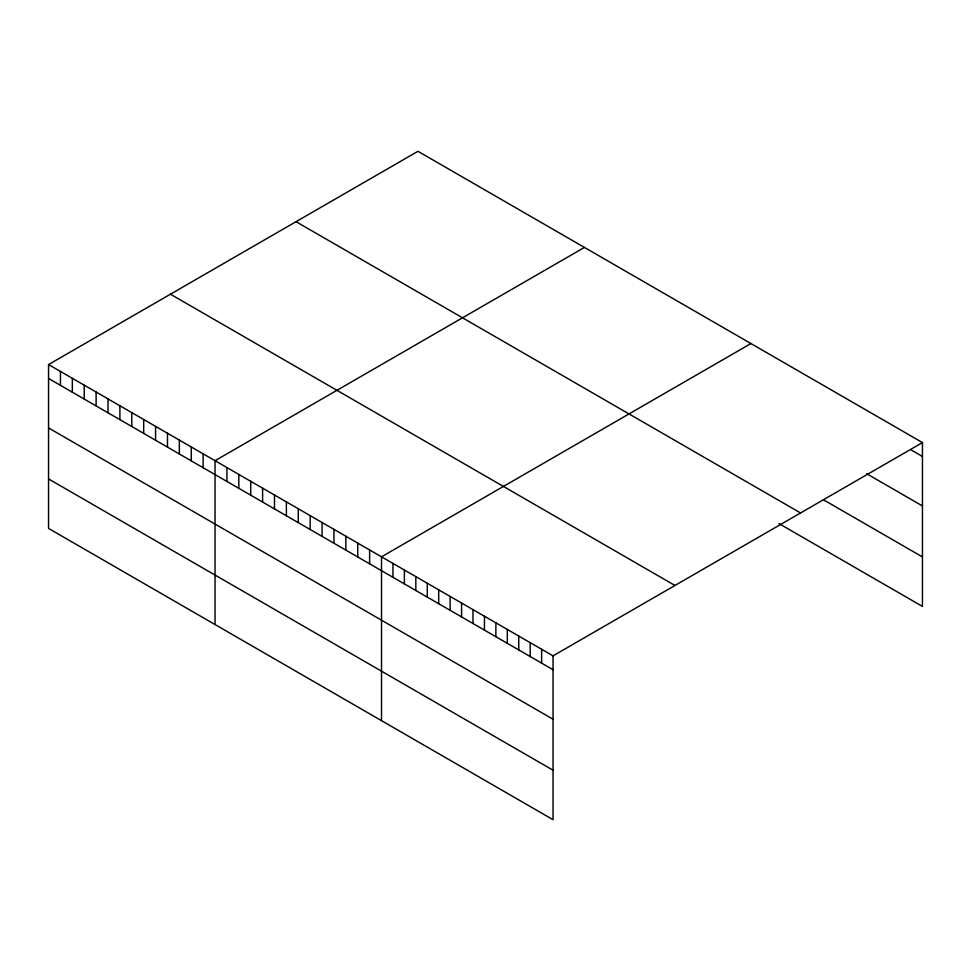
<?xml version="1.0" encoding="UTF-8"?>
<svg xmlns="http://www.w3.org/2000/svg" width="971" height="971" viewBox="0 0 971 971"><rect width="100%" height="100%" fill="white"/><g stroke="black" fill="none" stroke-linecap="round" stroke-linejoin="round"><path stroke-width="1.46" d="M48.55 364.574L553.045 655.85L553.045 819.694L48.55 528.418L48.55 364.574L417.955 151.306L922.45 442.582L922.45 606.426L778.876 523.527M584.433 247.423L215.04 460.703L215.04 624.535M750.923 343.552L381.518 556.82L381.518 720.664M553.045 655.85L922.45 442.582M911.016 449.852L922.45 456.455M866.545 473.666L922.45 505.94M823.347 499.713L922.45 556.929M296.046 221.691L800.553 512.955M170.447 294.201L674.954 585.464M48.55 378.459L553.045 669.723M48.55 427.944L553.045 719.22M48.55 478.934L553.045 770.209M541.612 649.247L541.612 663.12M530.178 642.644L530.178 656.517M518.745 636.041L518.745 649.927M507.311 629.439L507.311 643.324M495.878 622.836L495.878 636.721M484.444 616.233L484.444 630.118M472.998 609.63L472.998 623.516M461.565 603.027L461.565 616.913M450.131 596.437L450.131 610.31M438.698 589.834L438.698 603.707M427.264 583.231L427.264 597.104M415.831 576.628L415.831 590.502M404.385 570.026L404.385 583.899M392.952 563.423L392.952 577.296M369.623 549.95L369.623 563.835M357.741 543.092L357.741 556.966M345.846 536.223L345.846 550.096M333.951 529.353L333.951 543.238M322.056 522.495L322.056 536.368M310.174 515.625L310.174 529.498M298.279 508.755L298.279 522.641M286.384 501.898L286.384 515.771M274.49 495.028L274.49 508.901M262.607 488.158L262.607 502.043M250.712 481.3L250.712 495.174M238.817 474.431L238.817 488.304M226.923 467.561L226.923 481.446M203.145 453.833L203.145 467.706M191.251 446.963L191.251 460.849M179.356 440.106L179.356 453.979M167.473 433.236L167.473 447.109M155.578 426.366L155.578 440.251M143.684 419.508L143.684 433.382M131.789 412.639L131.789 426.512M119.906 405.769L119.906 419.654M108.012 398.911L108.012 412.784M96.117 392.041L96.117 405.914M84.222 385.171L84.222 399.057M72.34 378.314L72.34 392.187M60.445 371.444L60.445 385.317"/></g></svg>
